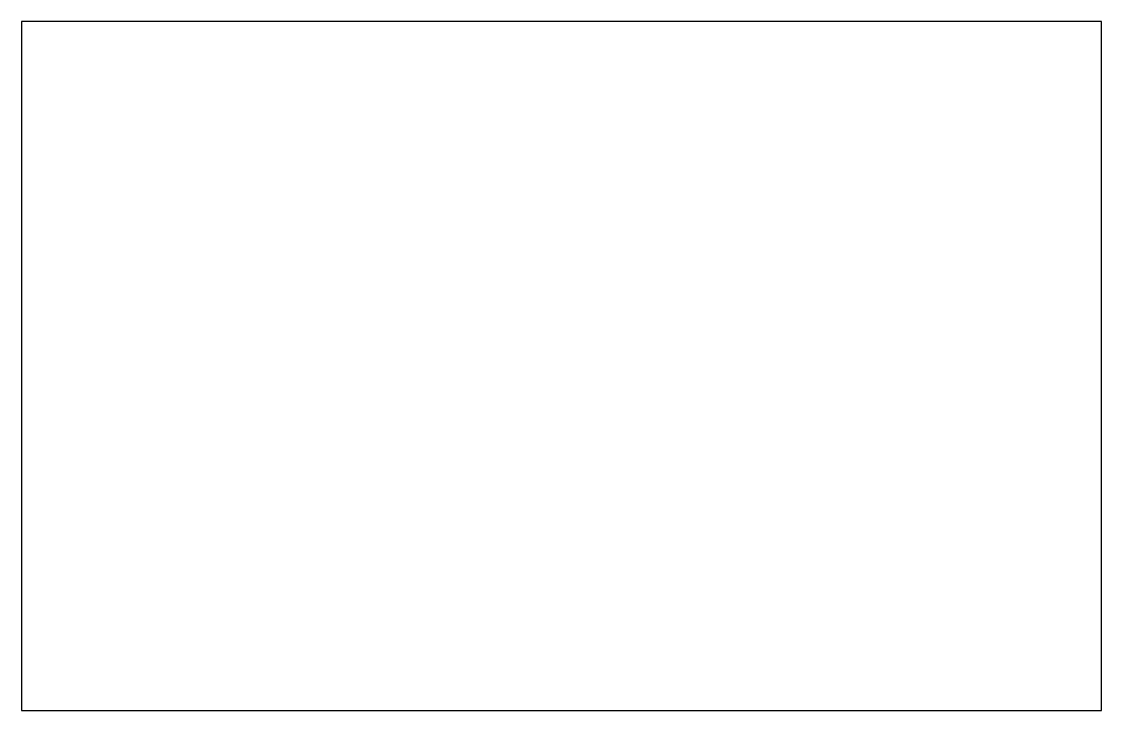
# Model space of a CAD drawing. Header units: millimetres. Extents: x 10 to 308, y 10 to 200.
import ezdxf

# ---------------------------------------------------------------- set-up
doc = ezdxf.new("R2010")
doc.units = ezdxf.units.MM
doc.layers.get('0').update_dxf_attribs({"lineweight": 25, "true_color": 0x000000})

msp = doc.modelspace()

# ---------------------------------------------------------------- linework, layer by layer
for p, q in [((308, 200), (10, 200)), ((10, 200), (10, 10)), ((308, 10), (308, 200)), ((10, 10), (308, 10))]:
    msp.add_line(p, q)

doc.saveas('drawing.dxf')
